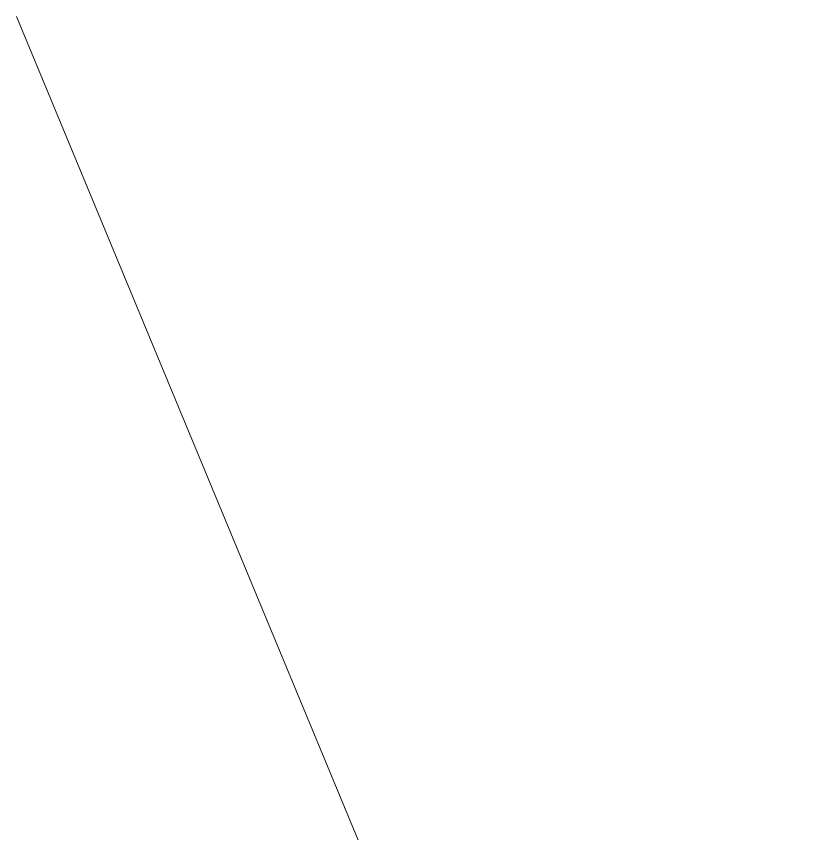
# Model space of a CAD drawing. Header units: millimetres. Extents: x -143 to 264, y -114 to 61.
# Drawn here: x 241.21 to 250.37, y 47.83 to 57.22 of the extents above; entities that cross this region are included whole.
import ezdxf
from ezdxf.lldxf.tags import DXFTag

# ---------------------------------------------------------------- set-up
doc = ezdxf.new("R2010")
doc.units = ezdxf.units.MM
doc.layers.add('1', color=7, linetype='Continuous', true_color=0xffffff)
doc.layers.add('3', color=7, linetype='Continuous', true_color=0xffffff)
tags = doc.linetypes.add('PHANTOM', pattern=[50.5, 18, -6.5, 6.5, -6.5, 6.5, -6.5]).pattern_tags.tags
tags[14:15] = [DXFTag(74, 4), DXFTag(75, 0), DXFTag(340, '0'), DXFTag(46, 0.0), DXFTag(50, 0.0), DXFTag(44, 0.0), DXFTag(45, 0.0)]
tags[12:13] = [DXFTag(74, 4), DXFTag(75, 0), DXFTag(340, '0'), DXFTag(46, 0.0), DXFTag(50, 0.0), DXFTag(44, 0.0), DXFTag(45, 0.0)]
tags[10:11] = [DXFTag(74, 4), DXFTag(75, 0), DXFTag(340, '0'), DXFTag(46, 0.0), DXFTag(50, 0.0), DXFTag(44, 0.0), DXFTag(45, 0.0)]
tags[8:9] = [DXFTag(74, 4), DXFTag(75, 0), DXFTag(340, '0'), DXFTag(46, 0.0), DXFTag(50, 0.0), DXFTag(44, 0.0), DXFTag(45, 0.0)]
tags[6:7] = [DXFTag(74, 4), DXFTag(75, 0), DXFTag(340, '0'), DXFTag(46, 0.0), DXFTag(50, 0.0), DXFTag(44, 0.0), DXFTag(45, 0.0)]
tags[4:5] = [DXFTag(74, 4), DXFTag(75, 0), DXFTag(340, '0'), DXFTag(46, 0.0), DXFTag(50, 0.0), DXFTag(44, 0.0), DXFTag(45, 0.0)]

# ---------------------------------------------------------------- blocks, each defined once
blk = doc.blocks.new('1039-m10')
at = {"layer": '3', "color": 51, "linetype": 'Continuous', "lineweight": 13}
for p, q in [((0, 25.5, 16.8), (0, 3.672, 16.8)), ((0, 25.5, 4.2), (0, 25.5, -8.4)), ((0, 25.5, -8.4), (0, 3.672, -8.4)), ((0, 25.5, 4.2), (0, 25.5, 16.8))]:
    blk.add_line(p, q, dxfattribs=at)
at = {"layer": '3', "color": 51, "linetype": 'PHANTOM', "lineweight": 13}
for p, q in [((0, 25.5, 4.2), (0, 0, 4.2)), ((0, 7.8, 8.4), (0, 25.5, 8.4))]:
    blk.add_line(p, q, dxfattribs=at)

msp = doc.modelspace()

# ---------------------------------------------------------------- block references
at = {"layer": '1', "color": 172, "linetype": 'Continuous', "lineweight": 18, "extrusion": (0, 0, -1), "rotation": 337.477326}
msp.add_blockref('1039-m10', (-250.980148, 33.667515, 255.108293), dxfattribs=at)

doc.saveas('drawing.dxf')
